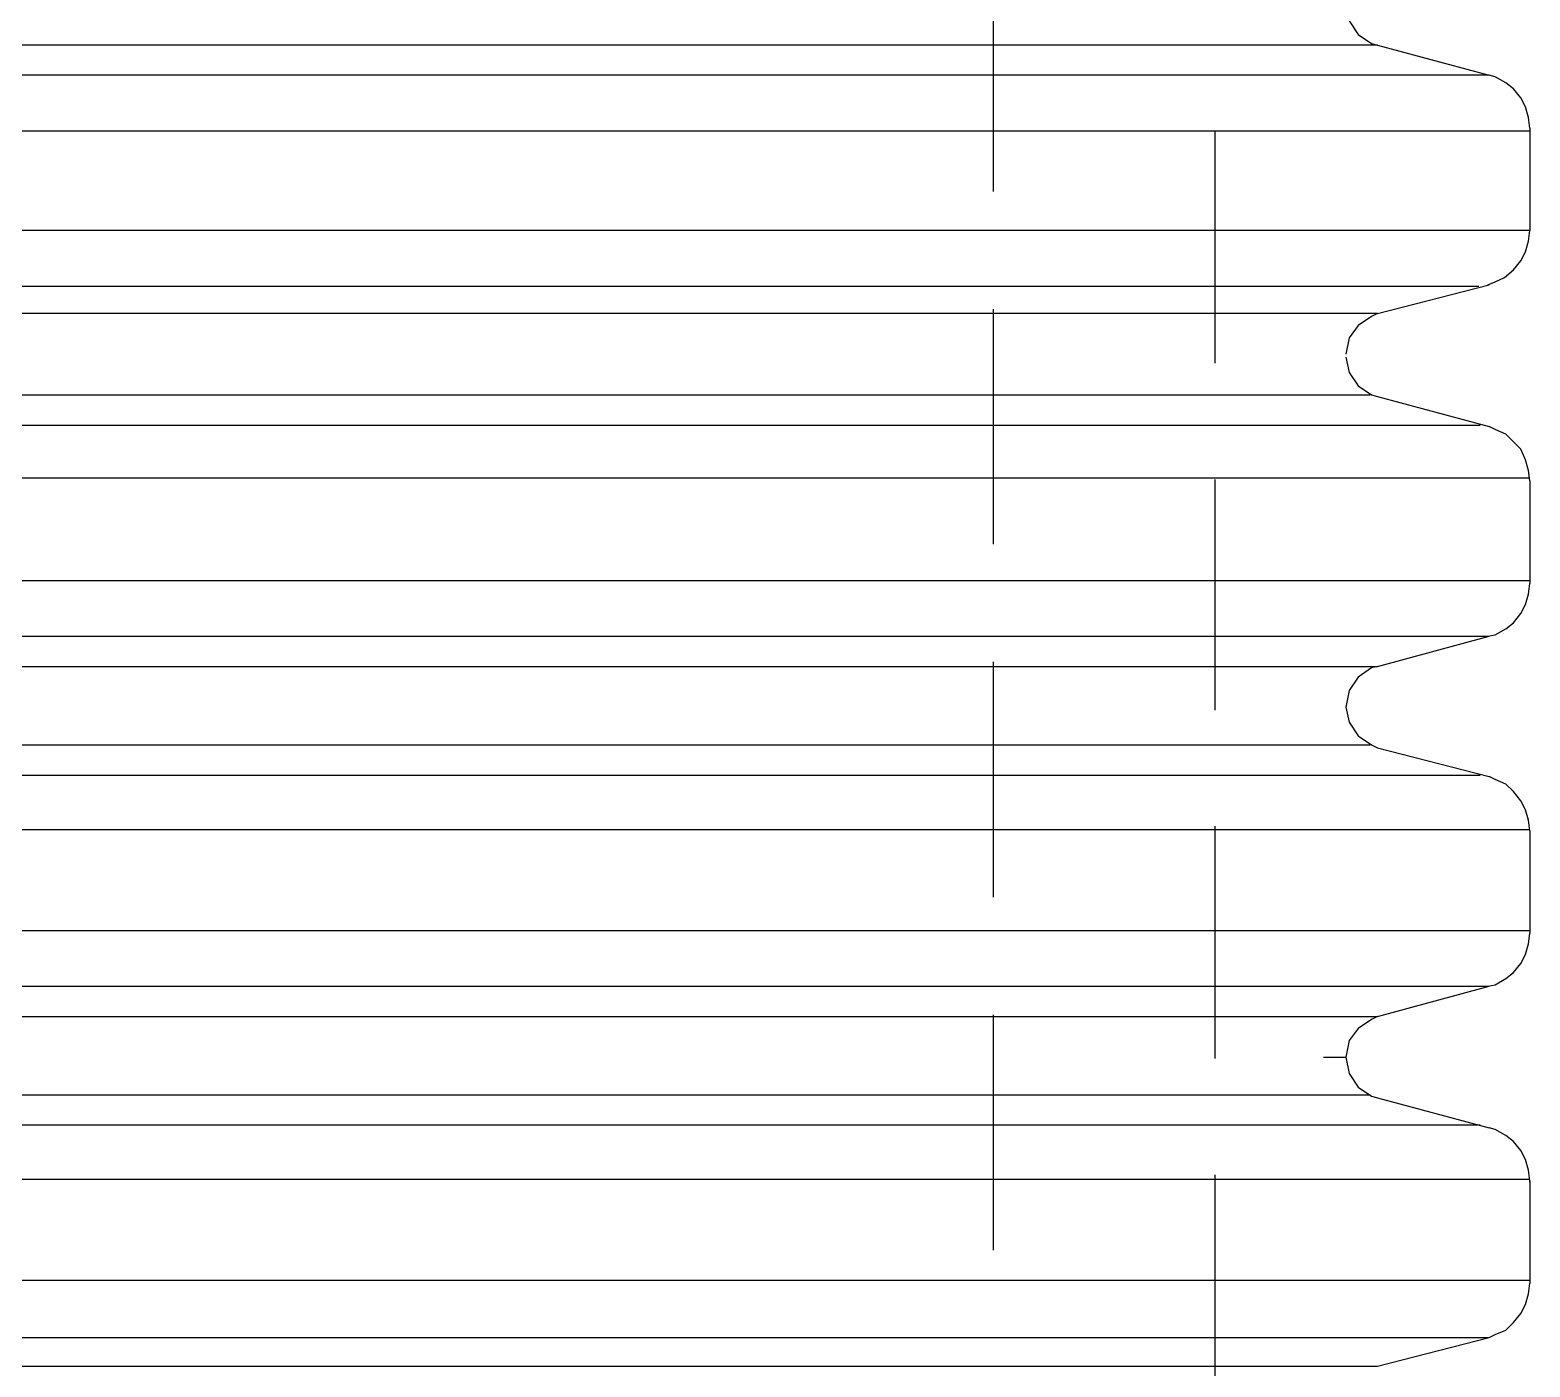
# Model space of a CAD drawing. Header units: inches. Extents: x -1698 to -1559, y -917 to -744.
# Drawn here: x -1645.69 to -1632.23, y -774.76 to -762.76 of the extents above; entities that cross this region are included whole.
import ezdxf

# ---------------------------------------------------------------- set-up
doc = ezdxf.new("R2010")
doc.units = ezdxf.units.IN
doc.layers.add('DH152', color=7, linetype='CONTINUOUS')

msp = doc.modelspace()

# ---------------------------------------------------------------- linework, layer by layer
at = {"layer": 'DH152', "color": 7}
for points in [[(-1637.04658, -762.09207), (-1637.04658, -764.20423)], [(-1633.87834, -762.52533), (-1633.87834, -762.52533), (-1633.85126, -762.67427), (-1633.77003, -762.79612), (-1633.64817, -762.87736), (-1633.59401, -762.8909)], [(-1633.59401, -762.8909), (-1658.64204, -762.8909)], [(-1633.59401, -762.8909), (-1632.59209, -763.16169)], [(-1632.59209, -763.16169), (-1659.64396, -763.16169)], [(-1632.22653, -763.63557), (-1632.22653, -763.63557), (-1632.24007, -763.54079), (-1632.26715, -763.44602), (-1632.30776, -763.36478), (-1632.37546, -763.28354), (-1632.44316, -763.22939), (-1632.53793, -763.17523), (-1632.59209, -763.16169)], [(-1632.22653, -763.66265), (-1660.02306, -763.66265)], [(-1635.05628, -763.66265), (-1635.05628, -765.74773)], [(-1632.22653, -763.63557), (-1632.22653, -764.55625)], [(-1632.22653, -764.55625), (-1660.02306, -764.55625)], [(-1632.60563, -765.04368), (-1632.53793, -765.0166), (-1632.4567, -764.97598), (-1632.37546, -764.90828), (-1632.30776, -764.82704), (-1632.26715, -764.74581), (-1632.24007, -764.65103), (-1632.22653, -764.55625)], [(-1632.68687, -765.05721), (-1659.56272, -765.05721)], [(-1633.59401, -765.30093), (-1632.59209, -765.04368)], [(-1633.59401, -765.30093), (-1658.64204, -765.30093)], [(-1637.04658, -765.26031), (-1637.04658, -767.37246)], [(-1633.59401, -765.30093), (-1633.64817, -765.328), (-1633.77003, -765.40924), (-1633.85126, -765.51756), (-1633.87834, -765.66649)], [(-1633.87834, -765.69357), (-1633.87834, -765.69357), (-1633.85126, -765.82896), (-1633.77003, -765.95082), (-1633.64817, -766.03206), (-1633.59401, -766.0456), (-1632.59209, -766.31639)], [(-1658.65558, -766.03206), (-1633.66171, -766.03206)], [(-1659.64396, -766.30285), (-1632.67333, -766.30285)], [(-1632.22653, -766.80381), (-1632.22653, -766.80381), (-1632.24007, -766.70903), (-1632.26715, -766.61425), (-1632.30776, -766.51948), (-1632.37546, -766.45178), (-1632.44316, -766.38408), (-1632.53793, -766.34346), (-1632.59209, -766.31639)], [(-1660.02306, -766.77673), (-1632.22653, -766.77673)], [(-1635.05628, -766.79027), (-1635.05628, -768.86181)], [(-1632.22653, -766.80381), (-1632.22653, -767.72449)], [(-1660.02306, -767.69741), (-1632.22653, -767.69741)], [(-1632.60563, -768.19837), (-1632.53793, -768.18483), (-1632.44316, -768.13068), (-1632.37546, -768.07652), (-1632.30776, -767.99528), (-1632.26715, -767.91404), (-1632.24007, -767.81927), (-1632.22653, -767.72449)], [(-1659.56272, -768.19837), (-1632.59209, -768.19837)], [(-1633.59401, -768.46916), (-1632.59209, -768.19837)], [(-1637.04658, -768.42854), (-1637.04658, -770.5407)], [(-1658.58788, -768.46916), (-1633.59401, -768.46916)], [(-1633.59401, -768.46916), (-1633.64817, -768.4827), (-1633.77003, -768.56394), (-1633.85126, -768.68579), (-1633.87834, -768.83473), (-1633.85126, -768.97012), (-1633.77003, -769.09198), (-1633.64817, -769.17321), (-1633.59401, -769.20029)], [(-1658.65558, -769.17321), (-1633.66171, -769.17321)], [(-1633.59401, -769.20029), (-1632.59209, -769.45754)], [(-1659.64396, -769.444), (-1632.67333, -769.444)], [(-1632.22653, -769.94496), (-1632.22653, -769.94496), (-1632.24007, -769.85019), (-1632.26715, -769.75541), (-1632.30776, -769.67417), (-1632.37546, -769.59294), (-1632.44316, -769.52524), (-1632.53793, -769.48462), (-1632.59209, -769.45754)], [(-1635.05628, -769.90435), (-1635.05628, -771.98942)], [(-1660.02306, -769.93142), (-1632.22653, -769.93142)], [(-1632.22653, -769.94496), (-1632.22653, -770.86565)], [(-1660.02306, -770.83857), (-1632.22653, -770.83857)], [(-1632.60563, -771.33953), (-1632.53793, -771.32599), (-1632.44316, -771.27183), (-1632.37546, -771.21767), (-1632.30776, -771.13644), (-1632.26715, -771.0552), (-1632.24007, -770.96042), (-1632.22653, -770.86565)], [(-1659.56272, -771.33953), (-1632.59209, -771.33953)], [(-1633.59401, -771.61032), (-1632.59209, -771.33953)], [(-1658.58788, -771.61032), (-1633.59401, -771.61032)], [(-1637.04658, -771.59678), (-1637.04658, -773.70894)], [(-1633.59401, -771.61032), (-1633.64817, -771.6374), (-1633.77003, -771.71864), (-1633.85126, -771.82695), (-1633.87834, -771.97589), (-1633.85126, -772.12482), (-1633.77003, -772.24667), (-1633.64817, -772.32791), (-1633.59401, -772.34145)], [(-1634.08143, -771.97589), (-1633.87834, -771.97589)], [(-1658.64204, -772.31437), (-1633.66171, -772.31437)], [(-1633.59401, -772.34145), (-1632.59209, -772.61224)], [(-1659.64396, -772.58516), (-1632.67333, -772.58516)], [(-1632.22653, -773.09966), (-1632.22653, -773.08612), (-1632.24007, -772.99135), (-1632.26715, -772.89657), (-1632.30776, -772.81533), (-1632.37546, -772.7341), (-1632.44316, -772.67994), (-1632.53793, -772.62578), (-1632.59209, -772.61224)], [(-1660.02306, -773.07258), (-1632.22653, -773.07258)], [(-1635.05628, -773.03196), (-1635.05628, -775.1035)], [(-1632.22653, -773.08612), (-1632.22653, -774.00681)], [(-1660.02306, -773.97973), (-1632.22653, -773.97973)], [(-1633.59401, -774.75148), (-1632.59209, -774.49423), (-1632.53793, -774.46715), (-1632.44316, -774.42653), (-1632.37546, -774.35883), (-1632.30776, -774.2776), (-1632.26715, -774.19636), (-1632.24007, -774.10158), (-1632.22653, -774.00681)], [(-1659.56272, -774.49423), (-1632.59209, -774.49423)], [(-1658.58788, -774.75148), (-1633.59401, -774.75148)]]:
    msp.add_lwpolyline(points, dxfattribs=at)

doc.saveas('drawing.dxf')
